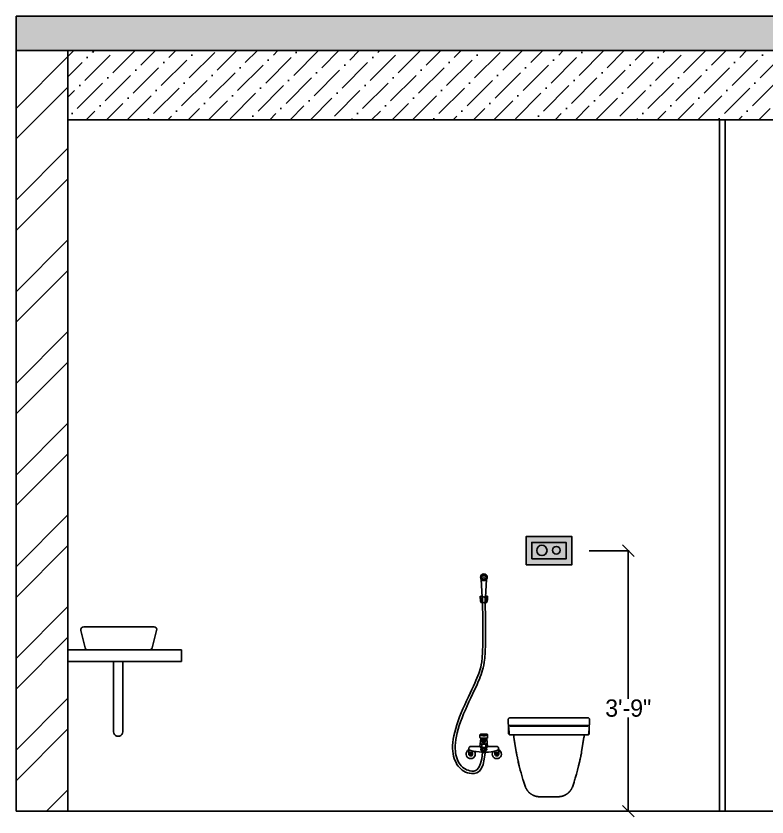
# Model space of a CAD drawing. Header units: inches. Extents: x 9636 to 21597, y -10243 to 557.
# Drawn here: x 16608.4 to 16738.7, y -9659.9 to -9520.9 of the extents above; entities that cross this region are included whole.
import ezdxf

# ---------------------------------------------------------------- set-up
doc = ezdxf.new("R2010")
doc.units = ezdxf.units.IN
doc.header["$MEASUREMENT"] = 0
for name, color, linetype in [('Edges', 7, 'Continuous'), ('IEL-HATCH-002', 7, 'Continuous'), ('VATDUNG', 9, 'Continuous')]:
    doc.layers.add(name, color=color, linetype=linetype)
doc.styles.add('HEMI', font='stylu.ttf')
doc.styles.get("Standard").update_dxf_attribs({"font": 'arial.ttf'})
doc.dimstyles.get("Standard").update_dxf_attribs({"dimtxt": 0.18, "dimasz": 0.18, "dimexe": 0.18, "dimexo": 0.0625, "dimgap": 0.09, "dimtad": 0, "dimtih": 1, "dimtoh": 1, "dimdec": 0, "dimzin": 0, "dimdsep": 46, "dimlunit": 4, "dimtxsty": 'Standard', "dimcen": 0.09, "dimadec": 0, "dimazin": 0, "dimtfac": 1, "dimtdec": 0, "dimtofl": 0, "dimtmove": 0, "dimatfit": 3, "dimfxl": 1, "dimtolj": 1, "dimtzin": 0, "dimarcsym": 0})

# ---------------------------------------------------------------- blocks, each defined once
blk = doc.blocks.new('Duravit Wall Hung Toilet fr')
at = {"layer": 'Edges'}
for p, q in [((-0.2754, 0.1815), (-0.2761, 0.1807)), ((-0.2752, 0.1815), (-0.2759, 0.1807)), ((-0.2746, 0.1822), (-0.2754, 0.1815)), ((-0.2754, 0.1815), (-0.2752, 0.1815)), ((-0.2743, 0.1822), (-0.2752, 0.1815)), ((-0.2737, 0.1828), (-0.2746, 0.1822)), ((-0.2746, 0.1822), (-0.2743, 0.1822)), ((-0.2734, 0.1828), (-0.2743, 0.1822)), ((-0.2726, 0.1832), (-0.2737, 0.1828)), ((-0.2737, 0.1828), (-0.2734, 0.1828)), ((-0.2724, 0.1832), (-0.2734, 0.1828)), ((-0.2716, 0.1835), (-0.2726, 0.1832)), ((-0.2726, 0.1832), (-0.2724, 0.1832)), ((-0.2713, 0.1835), (-0.2724, 0.1832)), ((-0.2716, 0.1835), (-0.2713, 0.1835)), ((-0.2705, 0.1836), (-0.2713, 0.1835)), ((-0.2705, 0.1836), (0.0834, 0.1836)), ((0.0834, 0.1836), (0.0842, 0.1835)), ((0.0842, 0.1835), (0.0853, 0.1832)), ((0.0845, 0.1835), (0.0842, 0.1835)), ((0.0845, 0.1835), (0.0856, 0.1832)), ((0.0856, 0.1832), (0.0853, 0.1832)), ((0.0853, 0.1832), (0.0863, 0.1828)), ((0.0856, 0.1832), (0.0866, 0.1828)), ((0.0863, 0.1828), (0.0873, 0.1822)), ((0.0866, 0.1828), (0.0863, 0.1828)), ((0.0866, 0.1828), (0.0875, 0.1822)), ((0.0875, 0.1822), (0.0873, 0.1822)), ((0.0873, 0.1822), (0.0881, 0.1815)), ((0.0875, 0.1822), (0.0884, 0.1815)), ((0.0881, 0.1815), (0.0888, 0.1807)), ((0.0884, 0.1815), (0.0881, 0.1815)), ((0.0884, 0.1815), (0.0891, 0.1807)), ((-0.2774, 0.1777), (-0.2775, 0.1766)), ((-0.2775, 0.1766), (-0.2775, 0.1556)), ((-0.2775, 0.1556), (-0.2774, 0.1545)), ((-0.2771, 0.1787), (-0.2774, 0.1777)), ((-0.2774, 0.1545), (-0.2771, 0.1534)), ((-0.2767, 0.1798), (-0.2771, 0.1787)), ((-0.2771, 0.1534), (-0.2767, 0.1524)), ((-0.2761, 0.1807), (-0.2767, 0.1798)), ((-0.2767, 0.1798), (-0.2765, 0.1798)), ((-0.2767, 0.1524), (-0.2765, 0.1524)), ((-0.2767, 0.1524), (-0.2761, 0.1515)), ((-0.2759, 0.1807), (-0.2765, 0.1798)), ((-0.2765, 0.1524), (-0.2759, 0.1515)), ((-0.2761, 0.1807), (-0.2759, 0.1807)), ((-0.2761, 0.1515), (-0.2759, 0.1515)), ((-0.2761, 0.1515), (-0.276, 0.1513)), ((-0.276, 0.1136), (-0.276, 0.1513)), ((-0.276, 0.1513), (-0.2754, 0.1506)), ((-0.2759, 0.1515), (-0.2752, 0.1506)), ((-0.2754, 0.1506), (-0.2752, 0.1506)), ((-0.2754, 0.1506), (-0.2746, 0.1499)), ((-0.2752, 0.1506), (-0.2743, 0.1499)), ((-0.2746, 0.1499), (-0.2737, 0.1493)), ((-0.2746, 0.1499), (-0.2743, 0.1499)), ((-0.2743, 0.1499), (-0.2734, 0.1493)), ((-0.2737, 0.1493), (-0.2734, 0.1493)), ((-0.2737, 0.1493), (-0.2726, 0.1489)), ((-0.2734, 0.1493), (-0.2724, 0.1489)), ((-0.2726, 0.1489), (-0.2716, 0.1487)), ((-0.2726, 0.1489), (-0.2724, 0.1489)), ((-0.2724, 0.1489), (-0.2713, 0.1487)), ((-0.2716, 0.1487), (-0.2713, 0.1487)), ((-0.2713, 0.1487), (-0.2705, 0.1486)), ((-0.2705, 0.1486), (-0.2688, 0.1486)), ((-0.2688, 0.1466), (-0.2697, 0.1466)), ((0.0817, 0.1486), (-0.2688, 0.1486)), ((-0.2688, 0.1486), (-0.2688, 0.1466)), ((-0.2688, 0.1466), (0.0817, 0.1466)), ((0.0834, 0.1486), (0.0817, 0.1486)), ((0.0817, 0.1486), (0.0817, 0.1466)), ((0.0817, 0.1466), (0.0826, 0.1466)), ((0.0842, 0.1487), (0.0834, 0.1486)), ((0.0853, 0.1489), (0.0842, 0.1487)), ((0.0845, 0.1487), (0.0842, 0.1487)), ((0.0856, 0.1489), (0.0845, 0.1487)), ((0.0863, 0.1493), (0.0853, 0.1489)), ((0.0856, 0.1489), (0.0853, 0.1489)), ((0.0866, 0.1493), (0.0856, 0.1489)), ((0.0873, 0.1499), (0.0863, 0.1493)), ((0.0866, 0.1493), (0.0863, 0.1493)), ((0.0875, 0.1499), (0.0866, 0.1493)), ((0.0881, 0.1506), (0.0873, 0.1499)), ((0.0875, 0.1499), (0.0873, 0.1499)), ((0.0884, 0.1506), (0.0875, 0.1499)), ((0.0888, 0.1515), (0.0881, 0.1506)), ((0.0884, 0.1506), (0.0881, 0.1506)), ((0.089, 0.1513), (0.0884, 0.1506)), ((0.0888, 0.1807), (0.0894, 0.1798)), ((0.0891, 0.1807), (0.0888, 0.1807)), ((0.0894, 0.1524), (0.0888, 0.1515)), ((0.0891, 0.1515), (0.0888, 0.1515)), ((0.0891, 0.1515), (0.089, 0.1513)), ((0.089, 0.1136), (0.089, 0.1513)), ((0.0891, 0.1807), (0.0896, 0.1798)), ((0.0896, 0.1524), (0.0891, 0.1515)), ((0.0896, 0.1798), (0.0894, 0.1798)), ((0.0896, 0.1524), (0.0894, 0.1524)), ((0.0896, 0.1798), (0.0901, 0.1787)), ((0.0901, 0.1534), (0.0896, 0.1524)), ((0.0901, 0.1787), (0.0903, 0.1777)), ((0.0903, 0.1545), (0.0901, 0.1534)), ((0.0903, 0.1777), (0.0904, 0.1766)), ((0.0904, 0.1556), (0.0903, 0.1545)), ((0.0904, 0.1766), (0.0904, 0.1556)), ((-0.276, 0.1125), (-0.276, 0.1136)), ((-0.2757, 0.1114), (-0.276, 0.1125)), ((-0.2753, 0.1104), (-0.2757, 0.1114)), ((-0.2756, 0.1407), (-0.2756, 0.1408)), ((-0.2756, 0.1407), (-0.2756, 0.1399)), ((-0.2756, 0.1399), (-0.2756, 0.1397)), ((-0.2735, 0.1136), (-0.2756, 0.1397)), ((-0.2747, 0.1095), (-0.2753, 0.1104)), ((-0.274, 0.1086), (-0.2747, 0.1095)), ((-0.2735, 0.1136), (-0.2735, 0.1127)), ((-0.2735, 0.1127), (-0.2733, 0.1118)), ((-0.2733, 0.1118), (-0.273, 0.1109)), ((-0.273, 0.1109), (-0.2726, 0.1101)), ((-0.2726, 0.1101), (-0.2721, 0.1093)), ((-0.2721, 0.1093), (-0.2715, 0.1086)), ((0.085, 0.1093), (0.0844, 0.1086)), ((0.0855, 0.1101), (0.085, 0.1093)), ((0.0859, 0.1109), (0.0855, 0.1101)), ((0.0862, 0.1118), (0.0859, 0.1109)), ((0.0864, 0.1127), (0.0862, 0.1118)), ((0.0865, 0.1136), (0.0864, 0.1127)), ((0.0865, 0.1136), (0.0885, 0.1397)), ((0.0869, 0.1086), (0.0876, 0.1095)), ((0.0876, 0.1095), (0.0882, 0.1104)), ((0.0882, 0.1104), (0.0886, 0.1114)), ((0.0885, 0.1407), (0.0885, 0.1408)), ((0.0885, 0.1407), (0.0885, 0.1399)), ((0.0885, 0.1399), (0.0885, 0.1397)), ((0.0886, 0.1114), (0.0889, 0.1125)), ((0.0889, 0.1125), (0.089, 0.1136)), ((-0.2732, 0.1079), (-0.274, 0.1086)), ((-0.2722, 0.1073), (-0.2732, 0.1079)), ((-0.2712, 0.1069), (-0.2722, 0.1073)), ((-0.2715, 0.1086), (-0.2708, 0.108)), ((-0.2701, 0.1067), (-0.2712, 0.1069)), ((-0.2708, 0.108), (-0.27, 0.1075)), ((-0.269, 0.1066), (-0.2701, 0.1067)), ((-0.27, 0.1075), (-0.2692, 0.1071)), ((-0.2692, 0.1071), (-0.2692, 0.1071)), ((-0.2692, 0.1071), (-0.2684, 0.1068)), ((-0.269, 0.1066), (-0.2683, 0.1066)), ((-0.2684, 0.1068), (-0.2683, 0.1068)), ((-0.2683, 0.1068), (-0.2675, 0.1066)), ((-0.2683, 0.1068), (-0.2683, 0.1068)), ((-0.2683, 0.1066), (-0.2677, 0.1066)), ((-0.2677, 0.1066), (-0.2675, 0.1066)), ((-0.2675, 0.1066), (-0.2674, 0.1066)), ((-0.2674, 0.1066), (-0.2672, 0.1066)), ((-0.2672, 0.1066), (-0.267, 0.1066)), ((-0.267, 0.1066), (-0.2669, 0.1066)), ((-0.2669, 0.1066), (-0.2665, 0.1066)), ((-0.2665, 0.1066), (-0.2663, 0.1065)), ((-0.2663, 0.1065), (-0.2657, 0.1065)), ((-0.2657, 0.1065), (-0.2654, 0.1065)), ((-0.2654, 0.1065), (-0.2649, 0.1065)), ((-0.2649, 0.1065), (-0.2644, 0.1065)), ((-0.2644, 0.1065), (-0.2639, 0.1065)), ((-0.2639, 0.1065), (-0.2633, 0.1065)), ((-0.2633, 0.1065), (-0.2618, 0.1064)), ((-0.2573, 0.1064), (-0.2618, 0.1064)), ((-0.2412, 0.1063), (-0.2574, 0.1064)), ((-0.253, 0.1022), (-0.2529, 0.1019)), ((-0.2529, 0.1019), (-0.2526, 0.0997)), ((-0.2523, 0.097), (-0.2526, 0.0997)), ((-0.2523, 0.097), (-0.2521, 0.0956)), ((-0.2521, 0.0956), (-0.2507, 0.0855)), ((-0.2521, 0.0956), (-0.2416, 0.0298)), ((-0.2507, 0.0855), (-0.2416, 0.0298)), ((-0.0432, 0.1062), (-0.2412, 0.1063)), ((0.0424, 0.1063), (-0.0432, 0.1062)), ((0.0622, 0.1064), (0.0424, 0.1063)), ((0.065, 0.0956), (0.0545, 0.0298)), ((0.0636, 0.0855), (0.0545, 0.0298)), ((0.0702, 0.1064), (0.0622, 0.1064)), ((0.065, 0.0956), (0.0636, 0.0855)), ((0.0652, 0.097), (0.065, 0.0956)), ((0.0656, 0.0997), (0.0652, 0.097)), ((0.0659, 0.1022), (0.0656, 0.0997)), ((0.073, 0.1064), (0.0703, 0.1064)), ((0.073, 0.1064), (0.0747, 0.1064)), ((0.0747, 0.1064), (0.0762, 0.1065)), ((0.0768, 0.1065), (0.0762, 0.1065)), ((0.0774, 0.1065), (0.0768, 0.1065)), ((0.0779, 0.1065), (0.0774, 0.1065)), ((0.0783, 0.1065), (0.0779, 0.1065)), ((0.0787, 0.1065), (0.0783, 0.1065)), ((0.0792, 0.1065), (0.0787, 0.1065)), ((0.0794, 0.1066), (0.0792, 0.1065)), ((0.0798, 0.1066), (0.0794, 0.1066)), ((0.08, 0.1066), (0.0798, 0.1066)), ((0.0801, 0.1066), (0.08, 0.1066)), ((0.0803, 0.1066), (0.0801, 0.1066)), ((0.0804, 0.1066), (0.0803, 0.1066)), ((0.0812, 0.1068), (0.0804, 0.1066)), ((0.0806, 0.1066), (0.0804, 0.1066)), ((0.0813, 0.1066), (0.0806, 0.1066)), ((0.0813, 0.1068), (0.0812, 0.1068)), ((0.0812, 0.1068), (0.0812, 0.1068)), ((0.0821, 0.1071), (0.0813, 0.1068)), ((0.082, 0.1066), (0.0813, 0.1066)), ((0.082, 0.1066), (0.0831, 0.1067)), ((0.083, 0.1075), (0.0821, 0.1071)), ((0.0821, 0.1071), (0.0821, 0.1071)), ((0.0837, 0.108), (0.083, 0.1075)), ((0.0831, 0.1067), (0.0841, 0.1069)), ((0.0844, 0.1086), (0.0837, 0.108)), ((0.0841, 0.1069), (0.0851, 0.1073)), ((0.0851, 0.1073), (0.0861, 0.1079)), ((0.0861, 0.1079), (0.0869, 0.1086)), ((-0.2416, 0.0298), (-0.2406, 0.0249)), ((-0.2405, 0.0242), (-0.2406, 0.0249)), ((-0.2402, 0.0226), (-0.2405, 0.0242)), ((-0.2396, 0.0196), (-0.2402, 0.0226)), ((-0.2395, 0.019), (-0.2396, 0.0196)), ((-0.2395, 0.019), (-0.2395, 0.0189)), ((-0.2395, 0.0189), (-0.2394, 0.0188)), ((-0.2394, 0.0188), (-0.2393, 0.0178)), ((-0.2393, 0.0178), (-0.2384, 0.0136)), ((-0.2384, 0.0136), (-0.2383, 0.0129)), ((-0.2382, 0.0124), (-0.2383, 0.0129)), ((-0.238, 0.0117), (-0.2382, 0.0124)), ((-0.238, 0.0117), (-0.2379, 0.011)), ((-0.2363, 0.0035), (-0.2379, 0.011)), ((-0.2363, 0.0035), (-0.2361, 0.0024)), ((-0.2361, 0.0024), (-0.2359, 0.0013)), ((-0.2359, 0.0013), (-0.2357, 0.0005)), ((-0.2357, 0.0005), (-0.2354, -0.0008)), ((0.0486, 0.0005), (0.0483, -0.0008)), ((0.0488, 0.0013), (0.0486, 0.0005)), ((0.049, 0.0024), (0.0488, 0.0013)), ((0.0493, 0.0035), (0.049, 0.0024)), ((0.0493, 0.0035), (0.0508, 0.011)), ((0.051, 0.0117), (0.0508, 0.011)), ((0.051, 0.0117), (0.0511, 0.0124)), ((0.0511, 0.0124), (0.0512, 0.0129)), ((0.0513, 0.0136), (0.0512, 0.0129)), ((0.0522, 0.0178), (0.0513, 0.0136)), ((0.0524, 0.0188), (0.0522, 0.0178)), ((0.0525, 0.0196), (0.0524, 0.019)), ((0.0524, 0.019), (0.0524, 0.0189)), ((0.0524, 0.0189), (0.0524, 0.0188)), ((0.0525, 0.0196), (0.0531, 0.0226)), ((0.0531, 0.0226), (0.0534, 0.0242)), ((0.0534, 0.0242), (0.0535, 0.0249)), ((0.0535, 0.0249), (0.0545, 0.0298)), ((-0.2352, -0.0019), (-0.2354, -0.0008)), ((-0.2351, -0.0021), (-0.2352, -0.0019)), ((-0.2349, -0.0032), (-0.2351, -0.0021)), ((-0.2349, -0.0032), (-0.234, -0.0071)), ((-0.2334, -0.01), (-0.234, -0.0071)), ((-0.2334, -0.01), (-0.2328, -0.0125)), ((-0.2334, -0.01), (-0.228, -0.0334)), ((-0.2328, -0.0125), (-0.2323, -0.0149)), ((-0.2323, -0.0151), (-0.2323, -0.0149)), ((-0.2322, -0.0156), (-0.2323, -0.0151)), ((-0.2322, -0.0156), (-0.232, -0.0162)), ((-0.232, -0.0162), (-0.228, -0.0334)), ((-0.228, -0.0334), (-0.2231, -0.0524)), ((0.0409, -0.0334), (0.0361, -0.0524)), ((0.0463, -0.01), (0.0409, -0.0334)), ((0.045, -0.0162), (0.0409, -0.0334)), ((0.0451, -0.0156), (0.045, -0.0162)), ((0.0451, -0.0156), (0.0452, -0.0151)), ((0.0458, -0.0125), (0.0452, -0.0149)), ((0.0452, -0.0151), (0.0452, -0.0149)), ((0.0463, -0.01), (0.0458, -0.0125)), ((0.0463, -0.01), (0.047, -0.0071)), ((0.0478, -0.0032), (0.047, -0.0071)), ((0.0478, -0.0032), (0.0481, -0.0021)), ((0.0481, -0.0019), (0.0483, -0.0008)), ((0.0481, -0.0021), (0.0481, -0.0019)), ((-0.2231, -0.0524), (-0.223, -0.0529)), ((-0.223, -0.0529), (-0.223, -0.0531)), ((-0.223, -0.0531), (-0.2229, -0.0533)), ((-0.2229, -0.0535), (-0.2229, -0.0533)), ((-0.2229, -0.0535), (-0.2198, -0.0649)), ((-0.2198, -0.0649), (-0.2182, -0.0707)), ((-0.2181, -0.0708), (-0.2182, -0.0707)), ((-0.2181, -0.0711), (-0.2181, -0.0708)), ((-0.2128, -0.0893), (-0.2181, -0.0711)), ((0.0257, -0.0893), (0.031, -0.0711)), ((0.0311, -0.0708), (0.031, -0.0711)), ((0.0327, -0.0649), (0.0311, -0.0707)), ((0.0311, -0.0708), (0.0311, -0.0707)), ((0.0358, -0.0535), (0.0327, -0.0649)), ((0.0358, -0.0533), (0.0359, -0.0531)), ((0.0358, -0.0535), (0.0358, -0.0533)), ((0.0361, -0.0524), (0.0359, -0.0529)), ((0.0359, -0.0529), (0.0359, -0.0531)), ((-0.2128, -0.0893), (-0.2127, -0.0895)), ((-0.2127, -0.0896), (-0.2127, -0.0895)), ((-0.2127, -0.0896), (-0.2108, -0.0958)), ((-0.2108, -0.0958), (-0.2098, -0.0988)), ((-0.2098, -0.0988), (-0.207, -0.1079)), ((-0.207, -0.1079), (-0.201, -0.126)), ((0.0199, -0.1079), (0.014, -0.126)), ((0.0199, -0.1079), (0.0228, -0.0988)), ((0.0228, -0.0988), (0.0237, -0.0958)), ((0.0256, -0.0896), (0.0237, -0.0958)), ((0.0257, -0.0893), (0.0256, -0.0895)), ((0.0256, -0.0896), (0.0256, -0.0895)), ((-0.201, -0.126), (-0.1996, -0.1298)), ((-0.1996, -0.1298), (-0.1996, -0.1299)), ((-0.1996, -0.1299), (-0.1995, -0.13)), ((-0.1995, -0.1301), (-0.1995, -0.13)), ((-0.1995, -0.1301), (-0.1994, -0.1302)), ((-0.1994, -0.1302), (-0.1992, -0.1308)), ((-0.1992, -0.1308), (-0.1991, -0.131)), ((-0.1991, -0.131), (-0.199, -0.1313)), ((-0.199, -0.1313), (-0.1988, -0.1316)), ((-0.1988, -0.1316), (-0.1979, -0.1337)), ((-0.1979, -0.1337), (-0.1979, -0.1337)), ((-0.1978, -0.1339), (-0.1979, -0.1337)), ((-0.1978, -0.1339), (-0.1977, -0.134)), ((-0.1977, -0.134), (-0.1977, -0.1341)), ((-0.1976, -0.1342), (-0.1977, -0.1341)), ((-0.1976, -0.1343), (-0.1976, -0.1342)), ((-0.1975, -0.1344), (-0.1976, -0.1343)), ((-0.1973, -0.1347), (-0.1975, -0.1344)), ((-0.1973, -0.1347), (-0.1973, -0.1348)), ((-0.1971, -0.1352), (-0.1973, -0.1348)), ((-0.1969, -0.1355), (-0.1971, -0.1352)), ((-0.1969, -0.1355), (-0.1967, -0.136)), ((-0.1965, -0.1363), (-0.1967, -0.136)), ((-0.1965, -0.1363), (-0.196, -0.1373)), ((-0.196, -0.1373), (-0.196, -0.1374)), ((-0.1959, -0.1375), (-0.196, -0.1374)), ((-0.1959, -0.1375), (-0.1958, -0.1377)), ((-0.1958, -0.1377), (-0.1957, -0.1379)), ((-0.1957, -0.1379), (-0.1951, -0.1388)), ((-0.1951, -0.1388), (-0.1949, -0.1392)), ((-0.1949, -0.1392), (-0.1948, -0.1393)), ((-0.1948, -0.1393), (-0.1939, -0.1409)), ((-0.1938, -0.141), (-0.1939, -0.1409)), ((-0.1938, -0.141), (-0.1937, -0.1411)), ((-0.1936, -0.1414), (-0.1937, -0.1411)), ((-0.1936, -0.1414), (-0.1934, -0.1416)), ((-0.1934, -0.1416), (-0.1932, -0.1419)), ((-0.1932, -0.1419), (-0.1931, -0.142)), ((-0.1931, -0.1422), (-0.1931, -0.142)), ((-0.1931, -0.1422), (-0.193, -0.1422)), ((-0.193, -0.1422), (-0.1928, -0.1425)), ((-0.1928, -0.1425), (-0.1928, -0.1425)), ((-0.1928, -0.1425), (-0.1927, -0.1426)), ((-0.1927, -0.1427), (-0.1927, -0.1426)), ((-0.1927, -0.1427), (-0.1926, -0.1428)), ((-0.1926, -0.1428), (-0.1925, -0.143)), ((-0.1925, -0.143), (-0.1924, -0.1432)), ((-0.1919, -0.1439), (-0.1924, -0.1432)), ((-0.1916, -0.1443), (-0.1919, -0.1439)), ((-0.1916, -0.1443), (-0.1914, -0.1445)), ((-0.1914, -0.1445), (-0.1913, -0.1446)), ((-0.1913, -0.1447), (-0.1913, -0.1446)), ((-0.1913, -0.1447), (-0.1912, -0.1447)), ((-0.1912, -0.1449), (-0.1912, -0.1447)), ((-0.1912, -0.1449), (-0.1911, -0.1449)), ((-0.191, -0.1451), (-0.1911, -0.1449)), ((0.0039, -0.1451), (0.0041, -0.1449)), ((0.0043, -0.1446), (0.0041, -0.1449)), ((0.0044, -0.1445), (0.0043, -0.1446)), ((0.0045, -0.1443), (0.0044, -0.1445)), ((0.0048, -0.1439), (0.0045, -0.1443)), ((0.0048, -0.1439), (0.0053, -0.1432)), ((0.0054, -0.143), (0.0053, -0.1432)), ((0.0055, -0.1428), (0.0054, -0.143)), ((0.0056, -0.1427), (0.0055, -0.1428)), ((0.0057, -0.1426), (0.0056, -0.1427)), ((0.0059, -0.1422), (0.0057, -0.1425)), ((0.0057, -0.1425), (0.0057, -0.1425)), ((0.0057, -0.1425), (0.0057, -0.1426)), ((0.0059, -0.1422), (0.006, -0.1422)), ((0.006, -0.1422), (0.0061, -0.142)), ((0.0064, -0.1416), (0.0061, -0.1419)), ((0.0061, -0.1419), (0.0061, -0.142)), ((0.0065, -0.1414), (0.0064, -0.1416)), ((0.0065, -0.1414), (0.0067, -0.1411)), ((0.0068, -0.1409), (0.0067, -0.141)), ((0.0067, -0.141), (0.0067, -0.1411)), ((0.0077, -0.1393), (0.0068, -0.1409)), ((0.0078, -0.1392), (0.0077, -0.1393)), ((0.008, -0.1388), (0.0078, -0.1392)), ((0.0086, -0.1379), (0.008, -0.1388)), ((0.0086, -0.1379), (0.0087, -0.1377)), ((0.0088, -0.1375), (0.0087, -0.1377)), ((0.0088, -0.1375), (0.0089, -0.1374)), ((0.0094, -0.1363), (0.0089, -0.1373)), ((0.0089, -0.1373), (0.0089, -0.1374)), ((0.0094, -0.1363), (0.0096, -0.136)), ((0.0098, -0.1355), (0.0096, -0.136)), ((0.0098, -0.1355), (0.01, -0.1352)), ((0.0102, -0.1348), (0.01, -0.1352)), ((0.0103, -0.1347), (0.0102, -0.1348)), ((0.0103, -0.1347), (0.0105, -0.1344)), ((0.0105, -0.1342), (0.0106, -0.1341)), ((0.0105, -0.1343), (0.0105, -0.1342)), ((0.0105, -0.1344), (0.0105, -0.1343)), ((0.0107, -0.1339), (0.0106, -0.134)), ((0.0106, -0.134), (0.0106, -0.1341)), ((0.0107, -0.1339), (0.0108, -0.1337)), ((0.0117, -0.1316), (0.0108, -0.1337)), ((0.0108, -0.1337), (0.0108, -0.1337)), ((0.0119, -0.1313), (0.0117, -0.1316)), ((0.012, -0.131), (0.0119, -0.1313)), ((0.0121, -0.1308), (0.012, -0.131)), ((0.0124, -0.1302), (0.0121, -0.1308)), ((0.0124, -0.1301), (0.0125, -0.13)), ((0.0124, -0.1301), (0.0124, -0.1302)), ((0.014, -0.126), (0.0125, -0.1298)), ((0.0125, -0.1298), (0.0125, -0.1299)), ((0.0125, -0.1299), (0.0125, -0.13)), ((-0.191, -0.1451), (-0.1903, -0.1459)), ((-0.1903, -0.1459), (-0.1896, -0.1469)), ((-0.1896, -0.1469), (-0.1894, -0.1472)), ((-0.1893, -0.1473), (-0.1894, -0.1472)), ((-0.1893, -0.1473), (-0.1892, -0.1474)), ((-0.1891, -0.1475), (-0.1892, -0.1474)), ((-0.189, -0.1476), (-0.1891, -0.1475)), ((-0.1889, -0.1478), (-0.189, -0.1476)), ((-0.1887, -0.148), (-0.1889, -0.1478)), ((-0.1887, -0.148), (-0.1884, -0.1484)), ((-0.1884, -0.1484), (-0.1883, -0.1486)), ((-0.1883, -0.1486), (-0.1877, -0.1491)), ((-0.1877, -0.1491), (-0.1877, -0.1492)), ((-0.1877, -0.1492), (-0.1875, -0.1495)), ((-0.1873, -0.1497), (-0.1875, -0.1495)), ((-0.1873, -0.1497), (-0.1871, -0.1498)), ((-0.187, -0.1499), (-0.1871, -0.1498)), ((-0.187, -0.1499), (-0.1868, -0.1502)), ((-0.1868, -0.1502), (-0.1866, -0.1504)), ((-0.1866, -0.1504), (-0.1866, -0.1505)), ((-0.1866, -0.1505), (-0.1866, -0.1505)), ((-0.1866, -0.1505), (-0.1864, -0.1506)), ((-0.1864, -0.1506), (-0.1864, -0.1507)), ((-0.1863, -0.1507), (-0.1864, -0.1507)), ((-0.1863, -0.1507), (-0.1861, -0.1509)), ((-0.1861, -0.1509), (-0.1859, -0.1512)), ((-0.1843, -0.1528), (-0.1859, -0.1512)), ((-0.1843, -0.1528), (-0.1838, -0.1533)), ((-0.1837, -0.1535), (-0.1838, -0.1533)), ((-0.1836, -0.1535), (-0.1837, -0.1535)), ((-0.1835, -0.1537), (-0.1836, -0.1535)), ((-0.1835, -0.1537), (-0.1834, -0.1537)), ((-0.1829, -0.1542), (-0.1834, -0.1537)), ((-0.1829, -0.1542), (-0.1825, -0.1546)), ((-0.1825, -0.1546), (-0.1823, -0.1548)), ((-0.1822, -0.1549), (-0.1823, -0.1548)), ((-0.1822, -0.1549), (-0.1819, -0.1552)), ((-0.1819, -0.1552), (-0.1817, -0.1553)), ((-0.1814, -0.1556), (-0.1817, -0.1553)), ((-0.1814, -0.1556), (-0.1813, -0.1557)), ((-0.1813, -0.1557), (-0.1811, -0.1558)), ((-0.1811, -0.1558), (-0.1811, -0.1559)), ((-0.1807, -0.1562), (-0.1811, -0.1559)), ((-0.1807, -0.1562), (-0.1806, -0.1563)), ((-0.1806, -0.1563), (-0.1805, -0.1564)), ((-0.1804, -0.1565), (-0.1805, -0.1564)), ((-0.1804, -0.1565), (-0.1802, -0.1566)), ((-0.1798, -0.157), (-0.1802, -0.1566)), ((-0.1798, -0.157), (-0.1785, -0.1581)), ((-0.1785, -0.1581), (-0.1773, -0.159)), ((-0.1773, -0.159), (-0.1772, -0.1591)), ((-0.1769, -0.1593), (-0.1772, -0.1591)), ((-0.1772, -0.1591), (-0.1772, -0.1591)), ((-0.1769, -0.1593), (-0.1764, -0.1597)), ((-0.1764, -0.1597), (-0.1758, -0.1601)), ((-0.1758, -0.1601), (-0.1755, -0.1603)), ((-0.1752, -0.1605), (-0.1755, -0.1603)), ((-0.1742, -0.1612), (-0.1752, -0.1605)), ((-0.1742, -0.1612), (-0.1742, -0.1612)), ((-0.1742, -0.1612), (-0.174, -0.1614)), ((-0.174, -0.1614), (-0.174, -0.1614)), ((-0.1739, -0.1614), (-0.174, -0.1614)), ((-0.1739, -0.1615), (-0.1739, -0.1614)), ((-0.1738, -0.1615), (-0.1739, -0.1615)), ((-0.1738, -0.1615), (-0.1738, -0.1616)), ((-0.1738, -0.1615), (-0.1738, -0.1615)), ((-0.1736, -0.1616), (-0.1738, -0.1616)), ((-0.1736, -0.1616), (-0.173, -0.1621)), ((-0.173, -0.1621), (-0.1712, -0.1632)), ((-0.1706, -0.1635), (-0.1712, -0.1632)), ((-0.1706, -0.1635), (-0.1703, -0.1637)), ((-0.1702, -0.1638), (-0.1703, -0.1637)), ((-0.1701, -0.1639), (-0.1702, -0.1638)), ((-0.1701, -0.1639), (-0.1697, -0.1641)), ((-0.1697, -0.1641), (-0.1695, -0.1642)), ((-0.1695, -0.1642), (-0.1691, -0.1644)), ((-0.1691, -0.1644), (-0.1689, -0.1645)), ((-0.1689, -0.1645), (-0.1675, -0.1653)), ((-0.1667, -0.1657), (-0.1675, -0.1653)), ((-0.1667, -0.1657), (-0.1667, -0.1657)), ((-0.1667, -0.1657), (-0.1664, -0.1658)), ((-0.1664, -0.1658), (-0.1664, -0.1659)), ((-0.1664, -0.1659), (-0.1663, -0.1659)), ((-0.1663, -0.1659), (-0.1661, -0.166)), ((-0.1661, -0.166), (-0.1661, -0.166)), ((-0.1661, -0.166), (-0.1657, -0.1662)), ((-0.1654, -0.1664), (-0.1657, -0.1662)), ((-0.1651, -0.1665), (-0.1654, -0.1664)), ((-0.1651, -0.1665), (-0.1646, -0.1667)), ((-0.1646, -0.1667), (-0.1643, -0.1669)), ((-0.1643, -0.1669), (-0.1641, -0.167)), ((-0.1636, -0.1672), (-0.1641, -0.167)), ((-0.1633, -0.1674), (-0.1636, -0.1672)), ((-0.1633, -0.1674), (-0.1633, -0.1673)), ((-0.1633, -0.1674), (-0.163, -0.1675)), ((-0.163, -0.1675), (-0.1629, -0.1675)), ((-0.1629, -0.1675), (-0.163, -0.1675)), ((-0.1629, -0.1675), (-0.1626, -0.1676)), ((-0.1623, -0.1678), (-0.1626, -0.1676)), ((-0.1615, -0.1681), (-0.1623, -0.1678)), ((-0.1612, -0.1682), (-0.1615, -0.1681)), ((-0.161, -0.1683), (-0.1612, -0.1682)), ((-0.161, -0.1683), (-0.161, -0.1683)), ((-0.161, -0.1683), (-0.1605, -0.1685)), ((-0.1605, -0.1685), (-0.1597, -0.1688)), ((-0.1594, -0.1689), (-0.1597, -0.1688)), ((-0.1591, -0.1691), (-0.1594, -0.1689)), ((-0.1591, -0.1691), (-0.159, -0.1691)), ((-0.1582, -0.1694), (-0.159, -0.1691)), ((-0.1572, -0.1697), (-0.1582, -0.1694)), ((-0.1572, -0.1697), (-0.1571, -0.1697)), ((-0.1571, -0.1697), (-0.1562, -0.17)), ((-0.1562, -0.1701), (-0.1562, -0.17)), ((-0.1562, -0.1701), (-0.1561, -0.1701)), ((-0.1561, -0.1701), (-0.1561, -0.1701)), ((-0.1557, -0.1702), (-0.1561, -0.1701)), ((-0.1557, -0.1702), (-0.1556, -0.1702)), ((-0.1557, -0.1702), (-0.1556, -0.1702)), ((-0.1554, -0.1703), (-0.1556, -0.1702)), ((-0.1554, -0.1703), (-0.1552, -0.1704)), ((-0.1552, -0.1704), (-0.1539, -0.1707)), ((-0.1536, -0.1708), (-0.1539, -0.1707)), ((-0.1535, -0.1708), (-0.1536, -0.1708)), ((-0.1532, -0.1709), (-0.1535, -0.1708)), ((-0.153, -0.171), (-0.1532, -0.1709)), ((-0.1529, -0.171), (-0.153, -0.171)), ((-0.152, -0.1713), (-0.1529, -0.171)), ((-0.152, -0.1713), (-0.1518, -0.1713)), ((-0.1518, -0.1713), (-0.1516, -0.1714)), ((-0.1516, -0.1714), (-0.1514, -0.1714)), ((-0.1514, -0.1714), (-0.1512, -0.1715)), ((-0.1512, -0.1715), (-0.1494, -0.1718)), ((-0.1494, -0.1718), (-0.1492, -0.1719)), ((-0.1492, -0.1719), (-0.149, -0.1719)), ((-0.149, -0.1719), (-0.1478, -0.1722)), ((-0.1478, -0.1722), (-0.1475, -0.1722)), ((-0.1475, -0.1722), (-0.1474, -0.1723)), ((-0.1474, -0.1723), (-0.1473, -0.1723)), ((-0.1474, -0.1723), (-0.1474, -0.1723)), ((-0.1473, -0.1723), (-0.1472, -0.1723)), ((-0.1472, -0.1723), (-0.1471, -0.1723)), ((-0.1468, -0.1724), (-0.1471, -0.1723)), ((-0.1459, -0.1725), (-0.1468, -0.1724)), ((-0.1456, -0.1726), (-0.1459, -0.1725)), ((-0.1459, -0.1725), (-0.1459, -0.1725)), ((-0.1456, -0.1726), (-0.1455, -0.1726)), ((-0.1451, -0.1726), (-0.1455, -0.1726)), ((-0.1451, -0.1726), (-0.1435, -0.1729)), ((-0.1435, -0.1729), (-0.1433, -0.1729)), ((-0.1435, -0.1729), (-0.1435, -0.1729)), ((-0.1435, -0.1729), (-0.1435, -0.1729)), ((-0.1433, -0.1729), (-0.1432, -0.1729)), ((-0.1431, -0.1729), (-0.1432, -0.1729)), ((-0.1431, -0.1729), (-0.143, -0.1729)), ((-0.143, -0.1729), (-0.1406, -0.1731)), ((-0.1406, -0.1731), (-0.1405, -0.1732)), ((-0.1405, -0.1732), (-0.1404, -0.1732)), ((-0.1404, -0.1732), (-0.1391, -0.1733)), ((-0.1391, -0.1733), (-0.1391, -0.1733)), ((-0.1391, -0.1733), (-0.139, -0.1733)), ((-0.139, -0.1733), (-0.1389, -0.1733)), ((-0.139, -0.1733), (-0.139, -0.1733)), ((-0.1348, -0.1734), (-0.1389, -0.1733)), ((-0.0523, -0.1734), (-0.1348, -0.1734)), ((-0.0523, -0.1734), (-0.0482, -0.1733)), ((-0.0481, -0.1733), (-0.0482, -0.1733)), ((-0.0481, -0.1733), (-0.0481, -0.1733)), ((-0.048, -0.1733), (-0.0481, -0.1733)), ((-0.0467, -0.1732), (-0.048, -0.1733)), ((-0.048, -0.1733), (-0.048, -0.1733)), ((-0.0466, -0.1732), (-0.0467, -0.1732)), ((-0.0465, -0.1731), (-0.0466, -0.1732)), ((-0.044, -0.1729), (-0.0465, -0.1731)), ((-0.044, -0.1729), (-0.0439, -0.1729)), ((-0.0439, -0.1729), (-0.0438, -0.1729)), ((-0.0438, -0.1729), (-0.0437, -0.1729)), ((-0.0436, -0.1729), (-0.0437, -0.1729)), ((-0.0436, -0.1729), (-0.0436, -0.1729)), ((-0.0435, -0.1729), (-0.0436, -0.1729)), ((-0.042, -0.1726), (-0.0435, -0.1729)), ((-0.0415, -0.1726), (-0.042, -0.1726)), ((-0.0412, -0.1725), (-0.0415, -0.1726)), ((-0.0415, -0.1726), (-0.0415, -0.1726)), ((-0.0411, -0.1725), (-0.0412, -0.1725)), ((-0.0411, -0.1725), (-0.0403, -0.1724)), ((-0.0403, -0.1724), (-0.04, -0.1723)), ((-0.0403, -0.1724), (-0.0403, -0.1724)), ((-0.0399, -0.1723), (-0.04, -0.1723)), ((-0.0398, -0.1723), (-0.0399, -0.1723)), ((-0.0397, -0.1723), (-0.0398, -0.1723)), ((-0.0397, -0.1723), (-0.0396, -0.1723)), ((-0.0395, -0.1722), (-0.0396, -0.1723)), ((-0.0393, -0.1722), (-0.0395, -0.1722)), ((-0.038, -0.1719), (-0.0393, -0.1722)), ((-0.0379, -0.1719), (-0.038, -0.1719)), ((-0.0377, -0.1718), (-0.0379, -0.1719)), ((-0.0359, -0.1715), (-0.0377, -0.1718)), ((-0.0357, -0.1714), (-0.0359, -0.1715)), ((-0.0355, -0.1714), (-0.0357, -0.1714)), ((-0.0353, -0.1713), (-0.0355, -0.1714)), ((-0.0351, -0.1713), (-0.0353, -0.1713)), ((-0.0351, -0.1713), (-0.0342, -0.171)), ((-0.0342, -0.171), (-0.0341, -0.171)), ((-0.0341, -0.171), (-0.0339, -0.1709)), ((-0.0339, -0.1709), (-0.0336, -0.1708)), ((-0.0336, -0.1708), (-0.0334, -0.1708)), ((-0.0334, -0.1708), (-0.0332, -0.1707)), ((-0.0319, -0.1704), (-0.0332, -0.1707)), ((-0.0317, -0.1703), (-0.0319, -0.1704)), ((-0.0317, -0.1703), (-0.0314, -0.1702)), ((-0.0314, -0.1702), (-0.031, -0.1701)), ((-0.0314, -0.1702), (-0.0314, -0.1702)), ((-0.0314, -0.1702), (-0.0314, -0.1702)), ((-0.031, -0.1701), (-0.0309, -0.1701)), ((-0.0309, -0.1701), (-0.0308, -0.17)), ((-0.0299, -0.1697), (-0.0308, -0.17)), ((-0.0298, -0.1697), (-0.0299, -0.1697)), ((-0.0298, -0.1697), (-0.0288, -0.1694)), ((-0.0288, -0.1694), (-0.0281, -0.1691)), ((-0.028, -0.1691), (-0.0281, -0.1691)), ((-0.028, -0.1691), (-0.0277, -0.1689)), ((-0.0277, -0.1689), (-0.0274, -0.1688)), ((-0.0266, -0.1685), (-0.0274, -0.1688)), ((-0.0261, -0.1683), (-0.0266, -0.1685)), ((-0.026, -0.1683), (-0.0261, -0.1683)), ((-0.026, -0.1683), (-0.0259, -0.1682)), ((-0.0259, -0.1682), (-0.0256, -0.1681)), ((-0.0256, -0.1681), (-0.0248, -0.1678)), ((-0.0248, -0.1678), (-0.0245, -0.1676)), ((-0.0241, -0.1675), (-0.0245, -0.1676)), ((-0.0238, -0.1674), (-0.0241, -0.1675)), ((-0.0241, -0.1675), (-0.0241, -0.1675)), ((-0.0241, -0.1675), (-0.0241, -0.1675)), ((-0.0238, -0.1674), (-0.0234, -0.1672)), ((-0.0238, -0.1674), (-0.0238, -0.1673)), ((-0.0234, -0.1672), (-0.023, -0.167)), ((-0.0228, -0.1669), (-0.023, -0.167)), ((-0.0225, -0.1667), (-0.0228, -0.1669)), ((-0.022, -0.1665), (-0.0225, -0.1667)), ((-0.022, -0.1665), (-0.0217, -0.1664)), ((-0.0217, -0.1664), (-0.0214, -0.1662)), ((-0.021, -0.166), (-0.0214, -0.1662)), ((-0.0208, -0.1659), (-0.021, -0.166)), ((-0.021, -0.166), (-0.021, -0.166)), ((-0.0208, -0.1659), (-0.0207, -0.1659)), ((-0.0207, -0.1659), (-0.0206, -0.1658)), ((-0.0204, -0.1657), (-0.0206, -0.1658)), ((-0.0203, -0.1657), (-0.0204, -0.1657)), ((-0.0203, -0.1657), (-0.0196, -0.1653)), ((-0.0182, -0.1645), (-0.0196, -0.1653)), ((-0.018, -0.1644), (-0.0182, -0.1645)), ((-0.0176, -0.1642), (-0.018, -0.1644)), ((-0.0174, -0.1641), (-0.0176, -0.1642)), ((-0.017, -0.1639), (-0.0174, -0.1641)), ((-0.017, -0.1639), (-0.0169, -0.1638)), ((-0.0169, -0.1638), (-0.0168, -0.1637)), ((-0.0168, -0.1637), (-0.0165, -0.1635)), ((-0.0165, -0.1635), (-0.0159, -0.1632)), ((-0.0141, -0.1621), (-0.0159, -0.1632)), ((-0.0134, -0.1616), (-0.0141, -0.1621)), ((-0.0134, -0.1616), (-0.0133, -0.1616)), ((-0.0133, -0.1615), (-0.0133, -0.1616)), ((-0.0133, -0.1615), (-0.0132, -0.1615)), ((-0.0132, -0.1615), (-0.0132, -0.1614)), ((-0.0132, -0.1614), (-0.0131, -0.1614)), ((-0.013, -0.1614), (-0.0131, -0.1614)), ((-0.0129, -0.1612), (-0.013, -0.1614)), ((-0.0128, -0.1612), (-0.0129, -0.1612)), ((-0.0118, -0.1605), (-0.0128, -0.1612)), ((-0.0118, -0.1605), (-0.0115, -0.1603)), ((-0.0113, -0.1601), (-0.0115, -0.1603)), ((-0.0106, -0.1597), (-0.0113, -0.1601)), ((-0.0102, -0.1593), (-0.0106, -0.1597)), ((-0.0099, -0.1591), (-0.0102, -0.1593)), ((-0.0098, -0.1591), (-0.0099, -0.1591)), ((-0.0086, -0.1581), (-0.0098, -0.159)), ((-0.0098, -0.159), (-0.0098, -0.1591)), ((-0.0073, -0.157), (-0.0086, -0.1581)), ((-0.0073, -0.157), (-0.0069, -0.1566)), ((-0.0067, -0.1565), (-0.0069, -0.1566)), ((-0.0067, -0.1565), (-0.0066, -0.1564)), ((-0.0064, -0.1563), (-0.0066, -0.1564)), ((-0.0064, -0.1563), (-0.0063, -0.1562)), ((-0.0063, -0.1562), (-0.006, -0.1559)), ((-0.0059, -0.1558), (-0.006, -0.1559)), ((-0.0058, -0.1557), (-0.0059, -0.1558)), ((-0.0058, -0.1557), (-0.0057, -0.1556)), ((-0.0057, -0.1556), (-0.0053, -0.1553)), ((-0.0052, -0.1552), (-0.0053, -0.1553)), ((-0.0049, -0.1549), (-0.0052, -0.1552)), ((-0.0049, -0.1549), (-0.0048, -0.1548)), ((-0.0046, -0.1546), (-0.0048, -0.1548)), ((-0.0041, -0.1542), (-0.0046, -0.1546)), ((-0.0041, -0.1542), (-0.0037, -0.1537)), ((-0.0036, -0.1537), (-0.0037, -0.1537)), ((-0.0036, -0.1537), (-0.0035, -0.1536)), ((-0.0035, -0.1536), (-0.0034, -0.1535)), ((-0.0034, -0.1535), (-0.0032, -0.1533)), ((-0.0028, -0.1528), (-0.0032, -0.1533)), ((-0.0011, -0.1512), (-0.0028, -0.1528)), ((-0.0009, -0.1509), (-0.0011, -0.1512)), ((-0.0007, -0.1507), (-0.0009, -0.1509)), ((-0.0005, -0.1505), (-0.0007, -0.1506)), ((-0.0007, -0.1506), (-0.0007, -0.1507)), ((-0.0007, -0.1507), (-0.0007, -0.1507)), ((-0.0005, -0.1505), (-0.0002, -0.1502)), ((0, -0.1499), (-0.0002, -0.1502)), ((0, -0.1499), (0.0001, -0.1498)), ((0.0002, -0.1497), (0.0001, -0.1498)), ((0.0002, -0.1497), (0.0004, -0.1495)), ((0.0006, -0.1492), (0.0004, -0.1495)), ((0.0007, -0.1491), (0.0006, -0.1492)), ((0.0011, -0.1487), (0.0007, -0.1491)), ((0.0012, -0.1485), (0.0011, -0.1487)), ((0.0012, -0.1485), (0.0017, -0.148)), ((0.0017, -0.148), (0.0018, -0.1478)), ((0.0017, -0.148), (0.0017, -0.148)), ((0.0018, -0.1478), (0.002, -0.1476)), ((0.002, -0.1475), (0.0022, -0.1474)), ((0.002, -0.1476), (0.002, -0.1475)), ((0.0022, -0.1473), (0.0023, -0.1472)), ((0.0022, -0.1473), (0.0022, -0.1474)), ((0.0026, -0.1469), (0.0023, -0.1472)), ((0.0033, -0.1459), (0.0026, -0.1469)), ((0.0039, -0.1451), (0.0033, -0.1459))]:
    blk.add_line(p, q, dxfattribs=at)
for centre, radius, start, end in [((-0.2579, 0.1014), 0.00502, 5.5659, 83.5484), ((0.0704, 0.1019), 0.00455, 89.1248, 175.4721)]:
    blk.add_arc(centre, radius, start, end, dxfattribs=at)
blk = doc.blocks.new('EH')
at = {"layer": 'VATDUNG', "color": 18, "linetype": 'Continuous', "ltscale": 3, "true_color": 0x000000}
for p, q in [((4316.93, 771.24), (4316.76, 774.33)), ((4317.46, 771.24), (4317.64, 774.33)), ((4316.59, 771.43), (4316.92, 771.17)), ((4316.68, 770.32), (4316.93, 770.41)), ((4316.92, 771.17), (4316.98, 771.17)), ((4316.93, 770.41), (4316.98, 770.41)), ((4316.98, 770.41), (4316.98, 771.21)), ((4317.42, 770.41), (4317.42, 771.21)), ((4317.42, 771.17), (4317.48, 771.17)), ((4317.42, 770.41), (4317.47, 770.41)), ((4317.72, 770.32), (4317.47, 770.41)), ((4317.81, 771.43), (4317.48, 771.17)), ((4317.85, 747.33), (4316.52, 747.33)), ((4316.52, 747.33), (4317.85, 747.33)), ((4316.53, 745.36), (4316.66, 746.67)), ((4316.97, 746.67), (4316.66, 746.67)), ((4316.72, 746.67), (4316.72, 746.77)), ((4316.82, 746.56), (4316.95, 746.63)), ((4316.82, 746.56), (4316.93, 746.22)), ((4316.9, 747.42), (4316.9, 747.33)), ((4316.93, 746.22), (4316.95, 746.63)), ((4316.93, 746.22), (4317, 746.56)), ((4316.95, 746.63), (4317, 746.56)), ((4317.09, 746.56), (4317.18, 746.63)), ((4317.09, 746.56), (4317.18, 746.18)), ((4317.18, 746.18), (4317.18, 746.63)), ((4317.28, 746.56), (4317.18, 746.63)), ((4317.28, 746.56), (4317.18, 746.18)), ((4317.41, 746.63), (4317.37, 746.56)), ((4317.43, 746.22), (4317.37, 746.56)), ((4317.74, 746.67), (4317.4, 746.67)), ((4317.43, 746.22), (4317.41, 746.63)), ((4317.54, 746.56), (4317.41, 746.63)), ((4317.54, 746.56), (4317.43, 746.22)), ((4317.48, 747.42), (4317.48, 747.33)), ((4317.66, 746.67), (4317.66, 746.77)), ((4317.85, 745.36), (4317.74, 746.67)), ((4314.92, 745.36), (4316.53, 745.36)), ((4317.6, 745.15), (4316.77, 745.15)), ((4316.8, 745.01), (4316.8, 745.13)), ((4316.88, 745.75), (4317.49, 745.75)), ((4316.96, 746.1), (4316.97, 746.03)), ((4317.42, 746.1), (4317.41, 746.04)), ((4317.56, 745.01), (4317.56, 745.13)), ((4317.84, 745.36), (4319.45, 745.36)), ((4314.6, 744.03), (4314.6, 744.91)), ((4315.02, 744.12), (4314.82, 743.93)), ((4315.24, 744.03), (4315.24, 744.57)), ((4316.84, 744.43), (4317.5, 744.37)), ((4316.85, 744.54), (4317.5, 744.48)), ((4316.85, 744.48), (4317.5, 744.43)), ((4316.86, 744.6), (4317.5, 744.54)), ((4316.89, 744.9), (4316.89, 744.76)), ((4316.91, 744.6), (4316.91, 744.65)), ((4317.43, 744.6), (4317.43, 744.65)), ((4317.47, 744.9), (4317.47, 744.76)), ((4317.56, 745.01), (4317.56, 745.01)), ((4319.13, 744.03), (4319.13, 744.56)), ((4319.55, 744.12), (4319.35, 743.93)), ((4319.77, 744.03), (4319.77, 744.96))]:
    blk.add_line(p, q, dxfattribs=at)
for points in [[(4317.4, 744.23), (4317.28, 743.12), (4317.07, 742.24), (4316.79, 741.57), (4316.42, 741.08), (4315.99, 740.77), (4315.52, 740.64), (4315.08, 740.63), (4314.7, 740.69), (4314.35, 740.79), (4314.03, 740.91), (4313.72, 741.06), (4313.44, 741.24), (4313.19, 741.44), (4312.95, 741.68), (4312.74, 741.94), (4312.54, 742.23), (4312.37, 742.54), (4312.21, 742.88), (4312.07, 743.24), (4311.96, 743.64), (4311.87, 744.06), (4311.81, 744.51), (4311.79, 745), (4311.79, 745.51), (4311.83, 746.05), (4311.9, 746.61), (4312.01, 747.2), (4312.15, 747.81), (4312.32, 748.45), (4312.51, 749.1), (4312.74, 749.78), (4313, 750.47), (4313.28, 751.17), (4313.58, 751.89), (4313.89, 752.6), (4314.2, 753.29), (4314.52, 753.97), (4314.82, 754.62), (4315.11, 755.23), (4315.38, 755.8), (4315.61, 756.31), (4315.82, 756.78), (4316, 757.22), (4316.16, 757.62), (4316.31, 758.01), (4316.43, 758.38), (4316.55, 758.75), (4316.66, 759.13), (4316.75, 759.54), (4316.84, 760.04), (4316.92, 760.74), (4316.98, 761.74), (4317.02, 763.11), (4317.04, 764.96), (4317.02, 767.36), (4316.98, 770.41)], [(4316.95, 744.28), (4316.83, 743.19), (4316.64, 742.38), (4316.4, 741.79), (4316.11, 741.4), (4315.79, 741.18), (4315.45, 741.08), (4315.12, 741.08), (4314.79, 741.13), (4314.48, 741.21), (4314.2, 741.32), (4313.94, 741.45), (4313.71, 741.6), (4313.49, 741.78), (4313.28, 741.98), (4313.1, 742.21), (4312.93, 742.46), (4312.77, 742.74), (4312.62, 743.05), (4312.5, 743.38), (4312.4, 743.74), (4312.31, 744.14), (4312.26, 744.56), (4312.23, 745.01), (4312.24, 745.49), (4312.28, 746), (4312.35, 746.54), (4312.45, 747.11), (4312.58, 747.71), (4312.75, 748.33), (4312.94, 748.97), (4313.16, 749.63), (4313.41, 750.31), (4313.69, 751.01), (4313.99, 751.71), (4314.3, 752.41), (4314.61, 753.11), (4314.92, 753.78), (4315.23, 754.43), (4315.52, 755.04), (4315.78, 755.61), (4316.02, 756.13), (4316.23, 756.61), (4316.42, 757.05), (4316.58, 757.46), (4316.73, 757.86), (4316.86, 758.24), (4316.98, 758.63), (4317.09, 759.02), (4317.19, 759.45), (4317.28, 759.98), (4317.36, 760.7), (4317.43, 761.71), (4317.47, 763.1), (4317.48, 764.96), (4317.47, 767.36), (4317.43, 770.42)], [(4316.59, 771.43), (4316.92, 771.43)], [(4316.98, 770.32), (4316.68, 770.32)], [(4317.72, 770.32), (4317.43, 770.32)], [(4317.48, 771.43), (4317.81, 771.43)], [(4316.92, 746.12), (4316.82, 746.56)], [(4317, 746.56), (4317.09, 746.56)], [(4317.28, 746.56), (4317.37, 746.56)], [(4317.54, 746.56), (4317.45, 746.12)]]:
    blk.add_lwpolyline(points, dxfattribs=at)
for points in [[(4316.52, 746.91), (4316.52, 747.35, -0.414214), (4316.66, 747.49), (4317.73, 747.49, -0.450757), (4317.85, 747.35), (4317.85, 746.91, -0.450757), (4317.73, 746.77), (4316.66, 746.77, -0.414214)], [(4316.66, 744.87), (4316.66, 744.79, 0.414214), (4316.8, 744.65), (4317.56, 744.65, 0.414214), (4317.7, 744.79), (4317.7, 744.87, 0.414214), (4317.56, 745.01), (4316.8, 745.01, 0.414214)]]:
    blk.add_lwpolyline(points, format="xyb", close=True, dxfattribs=at)
blk.add_lwpolyline([(4316.86, 744.6), (4316.86, 744.28), (4317.5, 744.28), (4317.5, 744.6)], close=True, dxfattribs=at)
for centre, radius in [((4314.92, 744.03), 0.323), ((4314.92, 744.03), 0.221), ((4314.92, 744.03), 0.137), ((4319.45, 744.03), 0.323), ((4319.45, 744.03), 0.221), ((4319.45, 744.03), 0.137)]:
    blk.add_circle(centre, radius, dxfattribs=at)
for centre, radius, start, end in [((4320.54, 771.2), 3.96, 176.5617, 192.8405), ((4317.65, 770.8), 0.818, 153.254, 208.4833), ((4317.08, 770.42), 0.104, 185.8766, 258.3285), ((4317.2, 770.91), 0.611, 256.8666, 283.1334), ((4317.32, 770.42), 0.104, 281.6715, 354.1234), ((4316.75, 770.8), 0.818, 331.5167, 26.746), ((4314.63, 771.13), 3.19, 345.1737, 5.4241), ((4316.65, 747.31), 0.136, 80.0387, 162.2042), ((4316.37, 746.02), 1.32, 70.496, 83.3081), ((4316.63, 746.2), 1.24, 77.7767, 87.9812), ((4317.23, 748.28), 1.1, 247.5466, 267.7786), ((4316.99, 746.49), 0.177, 100.8502, 156.5317), ((4317.18, 746.15), 1.3, 89.8914, 102.6158), ((4317.18, 745.54), 1.15, 78.3829, 101.6171), ((4317.19, 746.15), 1.3, 77.3842, 90.1086), ((4317.15, 748.28), 1.1, 272.2214, 292.4534), ((4317.38, 746.49), 0.177, 23.4683, 79.1498), ((4317.74, 746.2), 1.24, 92.0188, 102.2233), ((4318, 746.02), 1.32, 96.6919, 109.504), ((4317.72, 747.31), 0.136, 17.7958, 99.9613), ((4314.95, 745.01), 0.354, 95.7851, 264.2149), ((4316.78, 745.41), 0.259, 191.1725, 267.9124), ((4316.94, 746.09), 0.35, 183.5171, 259.5325), ((4319.68, 745.1), 2.88, 166.8906, 179.2336), ((4317.18, 746.67), 0.614, 244.0797, 295.9203), ((4317.18, 746.67), 0.67, 251.5113, 289.589), ((4317.43, 746.09), 0.35, 280.4675, 356.4829), ((4314.69, 745.1), 2.88, 0.7664, 13.1094), ((4317.59, 745.41), 0.259, 272.0876, 348.8275), ((4319.41, 745.01), 0.354, 275.7851, 84.2149), ((4314.92, 744.03), 0.799, 113.8785, 36.3448), ((4317.21, 752.96), 8.61, 254.5467, 267.615), ((4316.7, 744.84), 0.195, 16.3012, 59.0267), ((4316.59, 744.9), 0.334, 310.0587, 334.6134), ((4317.18, 744.58), 0.429, 47.9766, 132.6197), ((4317.18, 745.08), 0.429, 227.3803, 312.0234), ((4317.74, 744.76), 0.307, 125.9377, 153.0507), ((4317.66, 744.83), 0.202, 199.6158, 241.3958), ((4317.21, 752.96), 8.61, 271.8996, 285.0388), ((4319.45, 744.03), 0.799, 144.8329, 66.1215)]:
    blk.add_arc(centre, radius, start, end, dxfattribs=at)
for centre, major_axis, ratio in [((4317.2, 774.71), (0.591, 0), 0.991563), ((4317.2, 774.66), (0.55, 0), 0.972802), ((4317.2, 774.59), (-0.463, 0), 0.842711), ((4317.2, 774.43), (-0.232, 0), 0.798736)]:
    blk.add_ellipse(centre, major_axis=major_axis, ratio=ratio, dxfattribs=at)
for centre, start_param, end_param in [((4317.2, 771.4), 3.045551, 6.379227), ((4317.2, 771.28), 2.905304, 3.784173), ((4317.2, 771.28), -0.637015, 0.236289)]:
    blk.add_ellipse(centre, major_axis=(0.276, 0), ratio=0.409654, start_param=start_param, end_param=end_param, dxfattribs=at)
blk = doc.blocks.new('_Oblique')
at = {"color": 0, "linetype": 'ByBlock', "lineweight": -2}
blk.add_line((-0.5, -0.5), (0.5, 0.5), dxfattribs=at)
blk = doc.blocks.new('*D529')
at = {"color": 254, "lineweight": -2, "transparency": 16777216}
for p, q in [((16707.83, -9613.67), (16714.79, -9613.67)), ((16707.83, -9658.88), (16714.79, -9658.88))]:
    blk.add_line(p, q, dxfattribs=at)
at = {"color": 5, "lineweight": -2, "transparency": 16777216}
for p, q in [((16714.61, -9613.67), (16714.61, -9639.35)), ((16714.61, -9658.88), (16714.61, -9642.64))]:
    blk.add_line(p, q, dxfattribs=at)
at = {"layer": 'Defpoints', "color": 0, "transparency": 16777216}
for p in [(16704.83, -9613.67), (16704.83, -9658.88), (16714.61, -9658.88)]:
    blk.add_point(p, dxfattribs=at)
at = {"color": 5, "lineweight": -2, "transparency": 16777216, "xscale": 2, "yscale": 2, "zscale": 2}
for p, rotation in [((16714.61, -9613.67), 90), ((16714.61, -9658.88), 270)]:
    blk.add_blockref('_Oblique', p, dxfattribs=dict(at, rotation=rotation))
at = {"color": 5, "transparency": 16777216, "insert": (16714.61, -9641), "char_height": 3, "attachment_point": 5, "style": 'HEMI'}
blk.add_mtext('\\A1;3\'-9"', dxfattribs=at)

msp = doc.modelspace()

# ---------------------------------------------------------------- hatches: boundary and pattern name
at = {"ltscale": 10, "true_color": 0xc7c8ca, "transparency": 33554687}
h = msp.add_hatch(color=9, dxfattribs=at)
h.dxf.hatch_style = 1
h.paths.add_polyline_path([(16696.88, -9611.23), (16696.88, -9616.1), (16704.83, -9616.1), (16704.83, -9611.23)])
h.paths.add_polyline_path([(16703.83, -9612.23), (16703.83, -9615.1), (16697.88, -9615.1), (16697.88, -9612.23)], flags=0)
h.paths.add_polyline_path([(16702.8, -9613.59, -1), (16701.47, -9613.59, -1)], flags=0)
h.paths.add_polyline_path([(16700.53, -9613.62, -1), (16698.73, -9613.62, -1)], flags=0)
h.paths.add_polyline_path([(16697.88, -9612.23), (16697.88, -9615.1), (16703.83, -9615.1), (16703.83, -9612.23)], flags=16)
h = msp.add_hatch(color=9, dxfattribs=at)
h.dxf.hatch_style = 1
h.paths.add_polyline_path([(16697.88, -9612.23), (16697.88, -9615.1), (16703.83, -9615.1), (16703.83, -9612.23)])
h = msp.add_hatch(color=9, dxfattribs=at)
h.dxf.hatch_style = 1
h.paths.add_polyline_path([(16700.53, -9613.62, 1), (16698.73, -9613.62, 1)])
h.paths.add_polyline_path([(16701.47, -9613.59, 1), (16702.8, -9613.59, 1)])
at = {"layer": 'IEL-HATCH-002', "transparency": 33554687}
h = msp.add_hatch(dxfattribs=at)
h.set_pattern_fill('AR-CONC', color=9)
h.set_pattern_definition([(50, (10404.884, -15294.987), (7.172602, -0.6275213), [0.75, -8.25]), (355, (10404.884, -15294.987), (-1.3875133, 7.5219213), [0.6, -6.6]), (100.45144, (10405.482, -15295.039), (5.7850885, 6.8944), [0.637402, -7.011421]), (46.1842, (10404.884, -15292.987), (10.672413, -1.655193), [1.125, -12.375]), (96.63564, (10405.774, -15293.125), (9.34662, 9.741186), [0.956103, -10.517138]), (351.18416, (10404.884, -15292.987), (9.34662, 9.741186), [0.9, -9.9]), (21, (10405.884, -15293.487), (5.9690705, -4.026189), [0.75, -8.25]), (326, (10405.884, -15293.487), (2.4331533, 7.2515005), [0.6, -6.6]), (71.451445, (10406.382, -15293.8225), (8.402224, 3.2253115), [0.637402, -7.011421]), (37.5, (10404.8843, -15294.987), (0.12159855, 3.32893854), [0, -6.52, 0, -6.7, 0, -6.625]), (7.5, (10404.8843, -15294.987), (2.6306954, 3.9441171), [0, -3.82, 0, -6.37, 0, -2.525]), (327.5, (10402.6543, -15294.987), (5.3382244, -0.2255487), [0, -2.5, 0, -7.8, 0, -10.35]), (317.5, (10401.6543, -15294.987), (5.8318617, 1.0010498), [0, -3.25, 0, -5.18, 0, -7.35])])
h.paths.add_polyline_path([(16788.44, -9520.88), (16608.44, -9520.88), (16608.44, -9526.88), (16788.44, -9526.88)])
at = {"layer": 'IEL-HATCH-002', "true_color": 0xf27172, "transparency": 33554687}
h = msp.add_hatch(dxfattribs=at)
h.set_pattern_fill('ANSI32', color=11, scale=30)
h.set_pattern_definition([(45, (10404.884, -15294.987), (-7.954951, 7.954951), []), (45, (10410.188, -15294.987), (-7.954951, 7.954951), [])])
h.paths.add_polyline_path([(16788.44, -9526.88), (16779.44, -9526.88), (16779.44, -9658.88), (16788.44, -9658.88)])
h.paths.add_polyline_path([(16617.44, -9562.88), (16617.44, -9538.88), (16617.44, -9526.88), (16608.44, -9526.88), (16608.44, -9658.88), (16617.44, -9658.88), (16617.44, -9634.88), (16617.44, -9610.88), (16617.44, -9586.88)])
at = {"layer": 'IEL-HATCH-002', "true_color": 0xafd9aa, "transparency": 33554687}
h = msp.add_hatch(dxfattribs=at)
h.set_pattern_fill('ANSI36', color=9, scale=20)
h.set_pattern_definition([(45, (10404.8843, -15294.987), (1.3258252, 4.8613591), [6.25, -1.25, 0, -1.25])])
h.paths.add_polyline_path([(16779.44, -9526.88), (16617.44, -9526.88), (16617.44, -9538.88), (16635.44, -9538.88), (16683.44, -9538.88), (16731.44, -9538.88), (16779.44, -9538.88)])

# ---------------------------------------------------------------- linework, layer by layer
at = {"color": 18, "true_color": 0x000000}
for p, q in [((16608.44, -9658.88), (16608.44, -9520.88)), ((16788.44, -9520.88), (16608.44, -9520.88)), ((16788.44, -9526.88), (16608.44, -9526.88)), ((16617.44, -9658.88), (16617.44, -9526.88)), ((16779.44, -9538.88), (16617.44, -9538.88)), ((16617.44, -9630.88), (16637.14, -9630.88)), ((16637.14, -9630.88), (16637.14, -9632.88)), ((16617.44, -9632.88), (16637.14, -9632.88)), ((16608.44, -9658.88), (16788.44, -9658.88))]:
    msp.add_line(p, q, dxfattribs=at)
at = {"color": 152, "true_color": 0x2776bb}
for p, q in [((16730.44, -9538.88), (16730.44, -9658.88)), ((16731.44, -9538.88), (16731.44, -9658.88))]:
    msp.add_line(p, q, dxfattribs=at)
at = {"color": 18, "true_color": 0x000000}
for points in [[(16696.88, -9616.1), (16704.83, -9616.1), (16704.83, -9611.23), (16696.88, -9611.23)], [(16697.88, -9615.1), (16703.83, -9615.1), (16703.83, -9612.23), (16697.88, -9612.23)]]:
    msp.add_lwpolyline(points, close=True, dxfattribs=at)
msp.add_lwpolyline([(16620.17, -9626.88), (16632.34, -9626.88, -0.491718), (16632.82, -9627.51), (16632.03, -9630.51, -0.340736), (16631.55, -9630.88), (16620.9, -9630.88, -0.345876), (16620.41, -9630.5), (16619.68, -9627.5, -0.486021)], format="xyb", close=True, dxfattribs=at)
msp.add_lwpolyline([(16625.32, -9632.88), (16625.32, -9644.88, 1.204729), (16626.96, -9644.88), (16626.96, -9632.88)], format="xyb")
for centre, radius in [((16699.63, -9613.62), 0.901), ((16702.14, -9613.59), 0.666)]:
    msp.add_circle(centre, radius, dxfattribs=at)

# ---------------------------------------------------------------- block references
msp.add_blockref('EH', (12372.37, -10392.99))
at = {"xscale": 38.34206489527691, "yscale": 38.34206489527691, "zscale": 38.34206489527691}
msp.add_blockref('Duravit Wall Hung Toilet fr', (16704.44, -9649.72), dxfattribs=at)

# ---------------------------------------------------------------- dimensions: what is measured, and where the dimension line sits
at = {"color": 18, "true_color": 0x000000}
dim = msp.add_linear_dim(base=(16714.61, -9658.88), p1=(16704.83, -9613.67), p2=(16704.83, -9658.88), angle=90, dimstyle='Standard', override={"dimtxt": 3, "dimasz": 2, "dimexo": 3, "dimtxsty": 'HEMI', "dimblk": 'Oblique', "dimcen": 0, "dimclrd": 5, "dimclre": 254, "dimclrt": 5, "dimldrblk": 'Oblique', "dimfxl": 0.03937, "dimarcsym": 1}, dxfattribs=at)
dim.commit()
dim.dimension.update_dxf_attribs({"geometry": '*D529', "text_midpoint": (16714.61, -9641), "dimtype": 160})

doc.saveas('drawing.dxf')
